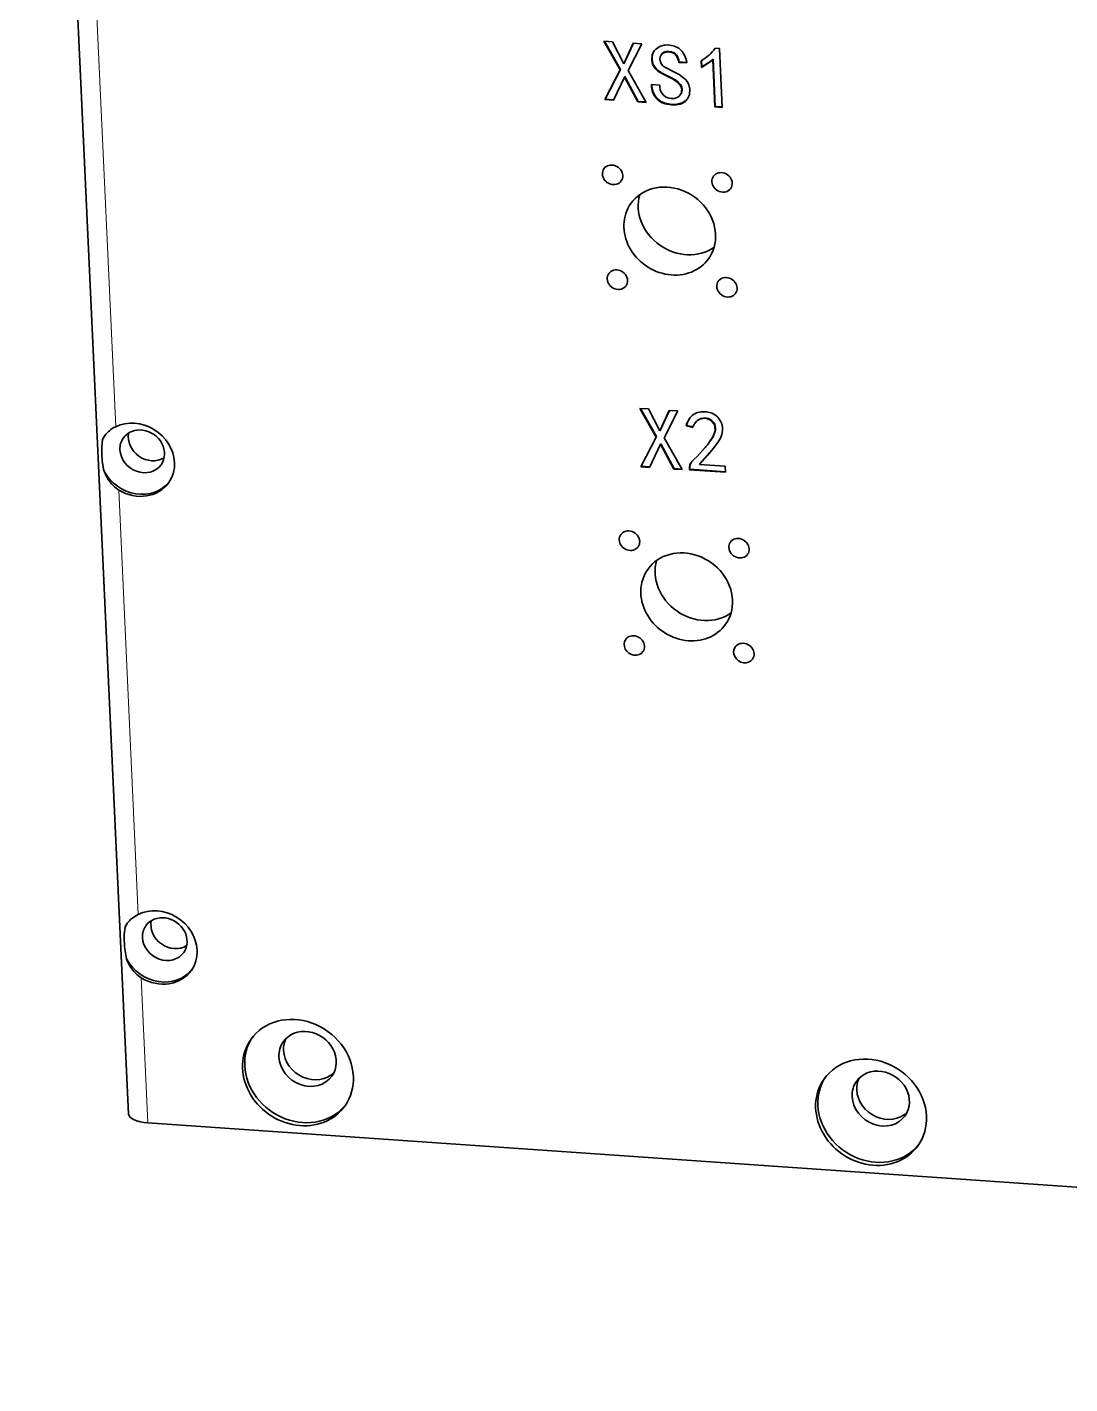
# Model space of a CAD drawing. Header units: millimetres. Extents: x -631 to 3210, y -561 to 2288.
# Drawn here: x 2661.1 to 2739.9, y 887 to 989.5 of the extents above; entities that cross this region are included whole.
import ezdxf

# ---------------------------------------------------------------- set-up
doc = ezdxf.new("R2010")
doc.units = ezdxf.units.MM
doc.layers.get('0').update_dxf_attribs({"lineweight": 18})

msp = doc.modelspace()

# ---------------------------------------------------------------- linework, layer by layer
at = {"color": 7, "lineweight": 35}
for p, q in [((2661.102, 1073.238), (2668.769, 907.384)), ((2670.227, 906.711), (2954.965, 886.995))]:
    msp.add_line(p, q, dxfattribs=at)
at = {"color": 7, "lineweight": 13}
for p, q in [((2666.313, 991.39), (2667.795, 959.321)), ((2668.016, 954.534), (2669.498, 922.465))]:
    msp.add_line(p, q, dxfattribs=at)
at = {"color": 7, "lineweight": 35, "ltscale": 0.062487}
msp.add_line((2705.894, 986.277), (2704.663, 988.452), dxfattribs=at)
at = {"color": 7, "lineweight": 35, "ltscale": 0.01625}
for p, q in [((2704.663, 988.452), (2705.311, 988.407)), ((2705.38, 983.99), (2704.732, 984.035)), ((2704.759, 984.073), (2705.407, 984.028)), ((2707.866, 983.818), (2707.218, 983.863)), ((2709.599, 960.556), (2710.247, 960.511)), ((2708.101, 956.248), (2707.453, 956.293)), ((2707.48, 956.331), (2708.128, 956.286)), ((2710.587, 956.076), (2709.939, 956.121))]:
    msp.add_line(p, q, dxfattribs=at)
at = {"color": 7, "lineweight": 35, "ltscale": 0.061295}
msp.add_line((2704.713, 988.448), (2705.921, 986.315), dxfattribs=at)
at = {"color": 7, "lineweight": 35, "ltscale": 0.046692}
msp.add_line((2705.311, 988.407), (2706.169, 986.748), dxfattribs=at)
at = {"color": 7, "lineweight": 35, "ltscale": 0.042621}
msp.add_line((2706.169, 986.748), (2706.878, 988.298), dxfattribs=at)
at = {"color": 7, "lineweight": 35, "ltscale": 0.041553}
msp.add_line((2706.887, 988.298), (2706.196, 986.786), dxfattribs=at)
at = {"color": 7, "lineweight": 35, "ltscale": 0.016262}
for p, q in [((2706.878, 988.298), (2707.527, 988.253)), ((2707.383, 960.709), (2708.032, 960.664))]:
    msp.add_line(p, q, dxfattribs=at)
at = {"color": 7, "lineweight": 35, "ltscale": 0.056731}
msp.add_line((2707.527, 988.253), (2706.489, 986.235), dxfattribs=at)
at = {"color": 7, "lineweight": 35, "ltscale": 0.001169}
for p, q in [((2709.008, 987.451), (2708.982, 987.412)), ((2709.097, 987.54), (2709.07, 987.501)), ((2710.153, 987.415), (2710.126, 987.377)), ((2706.196, 986.786), (2706.169, 986.748)), ((2710.339, 986.886), (2710.312, 986.848)), ((2712.053, 986.509), (2712.026, 986.471)), ((2712.888, 987.056), (2712.915, 987.095)), ((2706.242, 985.777), (2706.215, 985.738)), ((2704.759, 984.073), (2704.732, 984.035)), ((2707.245, 983.901), (2707.218, 983.863)), ((2713.08, 983.523), (2713.053, 983.485)), ((2711.762, 959.827), (2711.735, 959.789)), ((2712.293, 959.997), (2712.266, 959.958)), ((2708.642, 958.573), (2708.615, 958.534)), ((2708.963, 958.034), (2708.936, 957.996)), ((2711.915, 956.514), (2711.888, 956.476)), ((2707.48, 956.331), (2707.453, 956.293)), ((2709.965, 956.159), (2709.939, 956.121))]:
    msp.add_line(p, q, dxfattribs=at)
at = {"color": 7, "lineweight": 35, "ltscale": 0.008125}
msp.add_line((2713.064, 987.922), (2713.388, 987.899), dxfattribs=at)
at = {"color": 7, "lineweight": 35, "ltscale": 0.111414}
msp.add_line((2713.388, 987.899), (2713.594, 983.447), dxfattribs=at)
at = {"color": 7, "lineweight": 35, "ltscale": 0.06312}
for p, q in [((2704.732, 984.035), (2705.894, 986.277)), ((2708.642, 958.573), (2707.48, 956.331))]:
    msp.add_line(p, q, dxfattribs=at)
at = {"color": 7, "lineweight": 35, "ltscale": 0.063126}
msp.add_line((2705.921, 986.315), (2704.759, 984.073), dxfattribs=at)
at = {"color": 7, "lineweight": 35, "ltscale": 0.001176}
for p, q in [((2705.921, 986.315), (2705.894, 986.277)), ((2708.717, 984.109), (2708.69, 984.071)), ((2708.917, 959.044), (2708.889, 959.005)), ((2710.892, 959.423), (2710.865, 959.385)), ((2711.153, 956.103), (2711.126, 956.064))]:
    msp.add_line(p, q, dxfattribs=at)
at = {"color": 7, "lineweight": 13, "ltscale": 0.001169}
for p, q in [((2708.31, 987.078), (2708.283, 987.04)), ((2709.576, 985.792), (2709.549, 985.754)), ((2710.303, 985.341), (2710.276, 985.302)), ((2708.296, 985.041), (2708.27, 985.003)), ((2710.567, 984.858), (2710.541, 984.82)), ((2709.787, 983.674), (2709.76, 983.635)), ((2712.809, 959.8), (2712.782, 959.762)), ((2713.002, 958.759), (2712.975, 958.721)), ((2713.074, 959.375), (2713.047, 959.337)), ((2711.122, 956.168), (2711.149, 956.206))]:
    msp.add_line(p, q, dxfattribs=at)
at = {"color": 7, "lineweight": 13, "ltscale": 0.001176}
for p, q in [((2708.605, 986.381), (2708.578, 986.343)), ((2710.826, 983.937), (2710.798, 983.899))]:
    msp.add_line(p, q, dxfattribs=at)
at = {"color": 7, "lineweight": 35, "ltscale": 0.015577}
for p, q in [((2710.934, 986.805), (2710.312, 986.848)), ((2708.261, 985.184), (2708.883, 985.141))]:
    msp.add_line(p, q, dxfattribs=at)
at = {"color": 7, "lineweight": 35, "ltscale": 0.014843}
msp.add_line((2710.339, 986.886), (2710.931, 986.845), dxfattribs=at)
at = {"color": 7, "lineweight": 35, "ltscale": 0.012307}
msp.add_line((2712.026, 986.471), (2712.003, 986.963), dxfattribs=at)
at = {"color": 7, "lineweight": 35, "ltscale": 0.011764}
msp.add_line((2712.032, 986.979), (2712.053, 986.509), dxfattribs=at)
at = {"color": 7, "lineweight": 35, "ltscale": 0.089389}
msp.add_line((2713.053, 983.485), (2712.888, 987.056), dxfattribs=at)
at = {"color": 7, "lineweight": 35, "ltscale": 0.08939}
msp.add_line((2712.915, 987.095), (2713.08, 983.523), dxfattribs=at)
at = {"color": 7, "lineweight": 35, "ltscale": 0.048433}
for p, q in [((2706.215, 985.738), (2705.38, 983.99)), ((2708.936, 957.996), (2708.101, 956.248))]:
    msp.add_line(p, q, dxfattribs=at)
at = {"color": 7, "lineweight": 35, "ltscale": 0.053162}
for p, q in [((2707.218, 983.863), (2706.215, 985.738)), ((2706.242, 985.777), (2707.245, 983.901)), ((2709.939, 956.121), (2708.936, 957.996)), ((2708.963, 958.034), (2709.965, 956.159))]:
    msp.add_line(p, q, dxfattribs=at)
at = {"color": 7, "lineweight": 35, "ltscale": 0.069556}
for p, q in [((2706.489, 986.235), (2707.866, 983.818)), ((2709.21, 958.493), (2710.587, 956.076))]:
    msp.add_line(p, q, dxfattribs=at)
at = {"color": 7, "lineweight": 35, "ltscale": 0.004534}
msp.add_line((2708.27, 985.003), (2708.261, 985.184), dxfattribs=at)
at = {"color": 7, "lineweight": 35, "ltscale": 0.003526}
msp.add_line((2708.29, 985.182), (2708.296, 985.041), dxfattribs=at)
at = {"color": 7, "lineweight": 35, "ltscale": 0.003886}
msp.add_line((2708.883, 985.141), (2708.89, 984.986), dxfattribs=at)
at = {"color": 7, "lineweight": 35, "ltscale": 0.001188}
msp.add_line((2710.433, 984.402), (2710.406, 984.363), dxfattribs=at)
at = {"color": 7, "lineweight": 35, "ltscale": 0.014977}
for p, q in [((2707.245, 983.901), (2707.842, 983.86)), ((2709.965, 956.159), (2710.563, 956.118))]:
    msp.add_line(p, q, dxfattribs=at)
at = {"color": 7, "lineweight": 35, "ltscale": 0.013546}
msp.add_line((2713.594, 983.447), (2713.053, 983.485), dxfattribs=at)
at = {"color": 7, "lineweight": 35, "ltscale": 0.012824}
msp.add_line((2713.08, 983.523), (2713.592, 983.488), dxfattribs=at)
at = {"color": 7, "lineweight": 35, "ltscale": 0.062492}
msp.add_line((2708.615, 958.534), (2707.383, 960.709), dxfattribs=at)
at = {"color": 7, "lineweight": 35, "ltscale": 0.061289}
msp.add_line((2707.434, 960.706), (2708.642, 958.573), dxfattribs=at)
at = {"color": 7, "lineweight": 35, "ltscale": 0.046686}
msp.add_line((2708.032, 960.664), (2708.889, 959.005), dxfattribs=at)
at = {"color": 7, "lineweight": 35, "ltscale": 0.042627}
msp.add_line((2708.889, 959.005), (2709.599, 960.556), dxfattribs=at)
at = {"color": 7, "lineweight": 35, "ltscale": 0.041554}
msp.add_line((2709.608, 960.555), (2708.917, 959.044), dxfattribs=at)
at = {"color": 7, "lineweight": 35, "ltscale": 0.056726}
msp.add_line((2710.247, 960.511), (2709.21, 958.493), dxfattribs=at)
at = {"color": 7, "lineweight": 35, "ltscale": 0.00119}
msp.add_line((2711.557, 959.614), (2711.529, 959.575), dxfattribs=at)
at = {"color": 7, "lineweight": 35, "ltscale": 0.013233}
msp.add_line((2711.382, 959.271), (2710.865, 959.385), dxfattribs=at)
at = {"color": 7, "lineweight": 35, "ltscale": 0.012884}
msp.add_line((2710.892, 959.423), (2711.396, 959.313), dxfattribs=at)
at = {"color": 7, "lineweight": 35, "ltscale": 0.063121}
msp.add_line((2707.453, 956.293), (2708.615, 958.534), dxfattribs=at)
at = {"color": 7, "lineweight": 35, "ltscale": 0.001201}
msp.add_line((2713.258, 958.116), (2713.23, 958.076), dxfattribs=at)
at = {"color": 7, "lineweight": 35, "ltscale": 0.002591}
for p, q in [((2711.126, 956.064), (2711.122, 956.168)), ((2711.149, 956.206), (2711.153, 956.103))]:
    msp.add_line(p, q, dxfattribs=at)
at = {"color": 7, "lineweight": 35, "ltscale": 0.068401}
msp.add_line((2713.856, 955.875), (2711.126, 956.064), dxfattribs=at)
at = {"color": 7, "lineweight": 35, "ltscale": 0.067667}
msp.add_line((2711.153, 956.103), (2713.854, 955.916), dxfattribs=at)
at = {"color": 7, "lineweight": 35, "ltscale": 0.048761}
msp.add_line((2711.888, 956.476), (2713.834, 956.341), dxfattribs=at)
at = {"color": 7, "lineweight": 35, "ltscale": 0.011659}
msp.add_line((2713.834, 956.341), (2713.856, 955.875), dxfattribs=at)
at = {"color": 7, "lineweight": 13, "ltscale": 0.274456}
msp.add_line((2669.72, 917.677), (2670.227, 906.711), dxfattribs=at)
at = {"color": 7, "lineweight": 35}
for points in [[(2708.283, 987.04), (2708.318, 987.425), (2708.442, 987.694)], [(2708.456, 987.713), (2708.36, 987.515), (2708.315, 987.294), (2708.31, 987.078)], [(2708.982, 987.412), (2708.917, 987.268), (2708.901, 987.075)], [(2709.575, 987.647), (2709.251, 987.606), (2709.07, 987.501)], [(2709.097, 987.54), (2709.213, 987.618), (2709.358, 987.668), (2709.602, 987.685)], [(2709.551, 988.165), (2709.999, 988.076), (2710.311, 987.918), (2710.57, 987.681)], [(2710.57, 987.681), (2710.788, 987.353), (2710.912, 986.991), (2710.934, 986.805)], [(2709.549, 985.754), (2709.138, 985.952), (2708.75, 986.191), (2708.578, 986.343)], [(2708.605, 986.381), (2708.837, 986.186), (2709.022, 986.07), (2709.576, 985.792)], [(2708.901, 987.075), (2708.952, 986.808), (2709.055, 986.651)], [(2709.055, 986.651), (2709.149, 986.573), (2709.358, 986.442), (2709.854, 986.2)], [(2712.888, 987.056), (2712.621, 986.837), (2712.026, 986.471)], [(2712.053, 986.509), (2712.656, 986.882), (2712.915, 987.095)], [(2710.276, 985.302), (2710.146, 985.415), (2709.857, 985.601), (2709.549, 985.754)], [(2709.576, 985.792), (2710.095, 985.51), (2710.303, 985.341)], [(2709.854, 986.2), (2710.355, 985.929), (2710.802, 985.576)], [(2710.541, 984.82), (2710.505, 984.979), (2710.425, 985.128), (2710.276, 985.302)], [(2710.303, 985.341), (2710.447, 985.173), (2710.541, 984.995), (2710.567, 984.858)], [(2710.802, 985.576), (2710.969, 985.376), (2711.089, 985.15), (2711.16, 984.828)], [(2708.69, 984.071), (2708.478, 984.316), (2708.34, 984.601), (2708.27, 985.003)], [(2708.296, 985.041), (2708.355, 984.679), (2708.506, 984.351), (2708.717, 984.109)], [(2708.89, 984.986), (2708.917, 984.787), (2708.986, 984.594), (2709.161, 984.373)], [(2709.161, 984.373), (2709.314, 984.253), (2709.488, 984.173), (2709.737, 984.127)], [(2709.737, 984.127), (2710.007, 984.131), (2710.253, 984.211), (2710.35, 984.291)], [(2711.16, 984.828), (2711.123, 984.41), (2710.977, 984.09)], [(2709.76, 983.635), (2709.299, 983.711), (2709.077, 983.792), (2708.87, 983.912), (2708.69, 984.071)], [(2708.717, 984.109), (2708.975, 983.898), (2709.285, 983.761), (2709.787, 983.674)], [(2710.798, 983.899), (2710.622, 983.781), (2710.423, 983.698), (2710.099, 983.636), (2709.76, 983.635)], [(2709.787, 983.674), (2710.202, 983.682), (2710.575, 983.783), (2710.826, 983.937)], [(2711.366, 960.201), (2711.654, 960.365), (2711.987, 960.441), (2712.163, 960.447)], [(2713.09, 960.185), (2713.274, 960.03), (2713.482, 959.742)], [(2713.482, 959.742), (2713.574, 959.537), (2713.621, 959.323), (2713.628, 959.039)], [(2712.643, 958.17), (2712.868, 958.508), (2712.975, 958.721)], [(2712.975, 958.721), (2713.056, 959.02), (2713.047, 959.337)], [(2713.628, 959.039), (2713.572, 958.739), (2713.461, 958.46), (2713.258, 958.116)], [(2666.739, 957.224), (2666.738, 957.805), (2666.803, 958.365)], [(2711.461, 956.847), (2711.701, 957.071), (2712.306, 957.743)], [(2713.23, 958.076), (2712.985, 957.75), (2712.458, 957.114), (2711.888, 956.476)], [(2711.915, 956.514), (2712.845, 957.581), (2713.268, 958.129)], [(2668.016, 954.534), (2667.719, 954.75), (2667.461, 955.01), (2667.241, 955.303), (2667.06, 955.62), (2666.915, 955.956)], [(2668.442, 920.367), (2668.442, 920.948), (2668.507, 921.509)], [(2669.72, 917.677), (2669.423, 917.893), (2669.164, 918.153), (2668.944, 918.446), (2668.764, 918.764), (2668.618, 919.099)]]:
    msp.add_lwpolyline(points, dxfattribs=at)
for centre, radius, start, end in [((2709.168, 987.176), 0.892, 127.2326, 144.42797), ((2709.435, 986.879), 1.29, 84.84944, 128.73312), ((2709.29, 987.197), 0.376, 125.80642, 145.05163), ((2709.317, 987.232), 0.379, 125.66103, 144.74511), ((2709.534, 986.864), 0.784, 40.88854, 86.98665), ((2709.561, 986.903), 0.783, 40.86549, 87.02899), ((2709.312, 986.792), 1.002, 3.18924, 35.69143), ((2709.341, 986.831), 1, 3.15399, 35.7258), ((2709.334, 987.072), 1.05, 181.77369, 223.98981), ((2709.36, 987.11), 1.05, 181.74962, 224.00174), ((2709.684, 984.874), 0.885, 318.78546, 324.69058), ((2709.824, 984.783), 0.718, 324.2058, 2.96692), ((2709.852, 984.82), 0.716, 324.22442, 2.9958), ((2710.179, 984.657), 0.979, 309.26591, 324.61484), ((2710.2, 984.701), 0.987, 309.31485, 323.14125), ((2705.198, 978.445), 0.651, 145.21929, 183.21764), ((2713.471, 977.872), 0.651, 145.21929, 183.21764), ((2705.565, 970.52), 0.651, 145.21929, 183.21764), ((2713.837, 969.948), 0.651, 145.21929, 183.21764), ((2712.803, 958.818), 2.018, 146.26731, 163.69537), ((2712.828, 958.857), 2.016, 146.31362, 163.70082), ((2712.142, 959.248), 1.23, 129.13974, 145.82873), ((2712.316, 959.026), 0.959, 127.24825, 145.05703), ((2712.342, 959.062), 0.96, 127.17282, 144.91066), ((2712.361, 958.751), 1.212, 94.51746, 121.09914), ((2712.395, 958.769), 1.232, 94.73666, 120.87764), ((2712.174, 958.251), 2.195, 77.48598, 90.27911), ((2712.2, 959.014), 0.947, 52.1025, 86.01245), ((2712.228, 959.054), 0.945, 52.07084, 86.04204), ((2712.299, 959.095), 1.346, 54.02356, 74.90878), ((2712.352, 959.201), 0.707, 11.06375, 52.55592), ((2712.378, 959.238), 0.709, 11.12335, 52.491), ((2668.279, 957.728), 1.608, 144.8639, 156.64435), ((2712.419, 958.955), 1.084, 145.1369, 163.0419), ((2710.765, 959.754), 2.449, 323.379, 336.01076), ((2705.415, 963.531), 8.999, 319.97824, 323.43776), ((2673.618, 957.529), 6.885, 182.54305, 193.21175), ((2669.796, 956.491), 2.441, 325.2215, 3.20865), ((2711.866, 956.194), 0.745, 143.29744, 181.98351), ((2711.875, 956.236), 0.727, 145.30401, 182.38678), ((2712.253, 955.917), 1.222, 130.39871, 143.73421), ((2706.476, 950.802), 0.651, 145.21929, 183.21764), ((2714.749, 950.229), 0.651, 145.21929, 183.21764), ((2669.982, 920.872), 1.608, 144.8639, 156.64435), ((2675.321, 920.673), 6.885, 182.54305, 193.21175), ((2671.5, 919.635), 2.441, 325.2215, 3.20865), ((2682.332, 912.297), 1.862, 155.05335, 182.99275), ((2725.62, 909.299), 1.862, 155.05335, 182.99275)]:
    msp.add_arc(centre, radius, start, end, dxfattribs=at)
for centre, major_axis, ratio, start_param, end_param in [((2702.532, 992.525), (10.866, -3.968), 0.4782295, 5.9179118, 6.1541021), ((2705.318, 978.355), (0.654, -0.461), 0.8835194, 0.6012684, 3.1415726), ((2705.318, 978.355), (0.654, -0.461), 0.8835194, 3.7428611, 6.2831653), ((2705.318, 978.355), (0.654, -0.461), 0.8835194, 6.2831653, 6.8844538), ((2713.591, 977.782), (0.654, -0.461), 0.8835194, 0.6012684, 3.1415726), ((2709.637, 974.106), (2.942, -2.074), 0.8835194, 0.6012684, 3.1415726), ((2713.591, 977.782), (0.654, -0.461), 0.8835194, 3.7428611, 6.2831653), ((2713.591, 977.782), (0.654, -0.461), 0.8835194, 6.2831653, 6.8844538), ((2709.637, 974.106), (2.942, -2.074), 0.8835194, 3.1415726, 6.2831653), ((2710.717, 975.638), (-2.942, 2.074), 0.8835194, 0.2988133, 2.8427599), ((2709.637, 974.106), (2.942, -2.074), 0.8835194, 6.2831653, 6.8844538), ((2705.684, 970.431), (0.654, -0.461), 0.8835194, 0.6012684, 3.1415726), ((2705.684, 970.431), (0.654, -0.461), 0.8835194, 3.7428611, 6.2831653), ((2705.684, 970.431), (0.654, -0.461), 0.8835194, 6.2831653, 6.8844538), ((2713.957, 969.858), (0.654, -0.461), 0.8835194, 3.7428611, 6.2831653), ((2713.957, 969.858), (0.654, -0.461), 0.8835194, 0.6012684, 3.1415726), ((2713.957, 969.858), (0.654, -0.461), 0.8835194, 6.2831653, 6.8844538), ((2669.348, 956.828), (-2.452, 1.728), 0.8835194, 3.7428611, 5.8372562), ((2669.456, 956.981), (-2.452, 1.728), 0.8835194, 0.0137968, 0.1502416), ((2828.5, 886.695), (161.685, -71.696), 0.0922072, 3.0650307, 3.1231885), ((2669.794, 957.459), (-1.43, 1.008), 0.8835194, 3.1415726, 6.2831653), ((2670.428, 958.359), (1.43, -1.008), 0.8835194, 3.5052677, 5.9193793), ((2701.595, 957.016), (11.478, 2.359), 0.2769577, 6.1005368, 6.2829101), ((2669.794, 957.459), (-1.43, 1.008), 0.8835194, 6.2831653, 6.8844538), ((2669.794, 957.459), (-1.43, 1.008), 0.8835194, 0.6012684, 3.1415726), ((2669.456, 956.981), (-2.452, 1.728), 0.8835194, 1.0522953, 3.1062384), ((2669.348, 956.828), (-2.452, 1.728), 0.8835194, 1.648466, 3.1416565), ((2706.596, 950.712), (0.654, -0.461), 0.8835194, 0.6012684, 3.1415726), ((2706.596, 950.712), (0.654, -0.461), 0.8835194, 3.7428611, 6.2831653), ((2706.596, 950.712), (0.654, -0.461), 0.8835194, 6.2831653, 6.8844538), ((2714.868, 950.14), (0.654, -0.461), 0.8835194, 0.6012684, 3.1415726), ((2710.915, 946.464), (2.942, -2.074), 0.8835194, 0.6012684, 3.1415726), ((2714.868, 950.14), (0.654, -0.461), 0.8835194, 3.7428611, 6.2831653), ((2714.868, 950.14), (0.654, -0.461), 0.8835194, 6.2831653, 6.8844538), ((2710.915, 946.464), (2.942, -2.074), 0.8835194, 3.1415726, 6.2831653), ((2711.995, 947.995), (-2.942, 2.074), 0.8835194, 0.2988133, 2.8427599), ((2710.915, 946.464), (2.942, -2.074), 0.8835194, 6.2831653, 6.8844538), ((2706.962, 942.788), (0.654, -0.461), 0.8835194, 3.1415726, 6.2831653), ((2706.962, 942.788), (0.654, -0.461), 0.8835194, 0.6012684, 3.1415726), ((2706.962, 942.788), (0.654, -0.461), 0.8835194, 6.2831653, 6.8844538), ((2715.235, 942.215), (0.654, -0.461), 0.8835194, 3.1415726, 6.2831653), ((2715.235, 942.215), (0.654, -0.461), 0.8835194, 0.6012684, 3.1415726), ((2715.235, 942.215), (0.654, -0.461), 0.8835194, 6.2831653, 6.8844538), ((2671.052, 919.971), (-2.452, 1.728), 0.8835194, 3.7428611, 5.8372562), ((2671.16, 920.124), (-2.452, 1.728), 0.8835194, 0.0137968, 0.1502416), ((2830.204, 849.839), (161.685, -71.696), 0.0922072, 3.0650307, 3.1231885), ((2671.497, 920.603), (-1.43, 1.008), 0.8835194, 3.1415726, 6.2831653), ((2672.131, 921.502), (1.43, -1.008), 0.8835194, 3.5052677, 5.9193793), ((2671.497, 920.603), (-1.43, 1.008), 0.8835194, 6.2831653, 6.8844538), ((2671.497, 920.603), (-1.43, 1.008), 0.8835194, 0.6012684, 3.1415726), ((2671.16, 920.124), (-2.452, 1.728), 0.8835194, 1.0522953, 3.1062384), ((2671.052, 919.971), (-2.452, 1.728), 0.8835194, 1.648466, 3.1416565), ((2681.557, 910.518), (3.556, -2.506), 0.8835194, 0.6012684, 3.1415726), ((2682.286, 911.552), (-1.839, 1.296), 0.8835194, 3.1415726, 6.2831653), ((2681.557, 910.518), (3.556, -2.506), 0.8835194, 3.1415726, 6.2831653), ((2681.719, 910.748), (-3.556, 2.506), 0.8835194, 0.0365113, 0.6012684), ((2682.286, 911.552), (-1.839, 1.296), 0.8835194, 6.2831653, 6.8844538), ((2682.286, 911.552), (-1.839, 1.296), 0.8835194, 0.6012684, 3.1415726), ((2682.636, 912.05), (1.839, -1.296), 0.8835194, 3.7428611, 6.1295049), ((2724.845, 907.521), (3.556, -2.506), 0.8835194, 0.6012684, 3.1415726), ((2681.719, 910.748), (-3.556, 2.506), 0.8835194, 0.6012684, 3.1050687), ((2725.574, 908.555), (-1.839, 1.296), 0.8835194, 3.1415726, 6.2831653), ((2681.557, 910.518), (3.556, -2.506), 0.8835194, 6.2831653, 6.8844538), ((2724.845, 907.521), (3.556, -2.506), 0.8835194, 3.1415726, 6.2831653), ((2725.007, 907.751), (-3.556, 2.506), 0.8835194, 0.0365113, 0.6012684), ((2725.574, 908.555), (-1.839, 1.296), 0.8835194, 6.2831653, 6.8844538), ((2725.574, 908.555), (-1.839, 1.296), 0.8835194, 0.6012684, 3.1415726), ((2725.924, 909.052), (1.839, -1.296), 0.8835194, 3.7428611, 6.1295049), ((2670.766, 907.476), (1.998, 0.092), 0.3862469, 3.14161, 4.4210259), ((2725.007, 907.751), (-3.556, 2.506), 0.8835194, 0.6012684, 3.1050687), ((2724.845, 907.521), (3.556, -2.506), 0.8835194, 6.2831653, 6.8844538)]:
    msp.add_ellipse(centre, major_axis=major_axis, ratio=ratio, start_param=start_param, end_param=end_param, dxfattribs=at)

doc.saveas('drawing.dxf')
